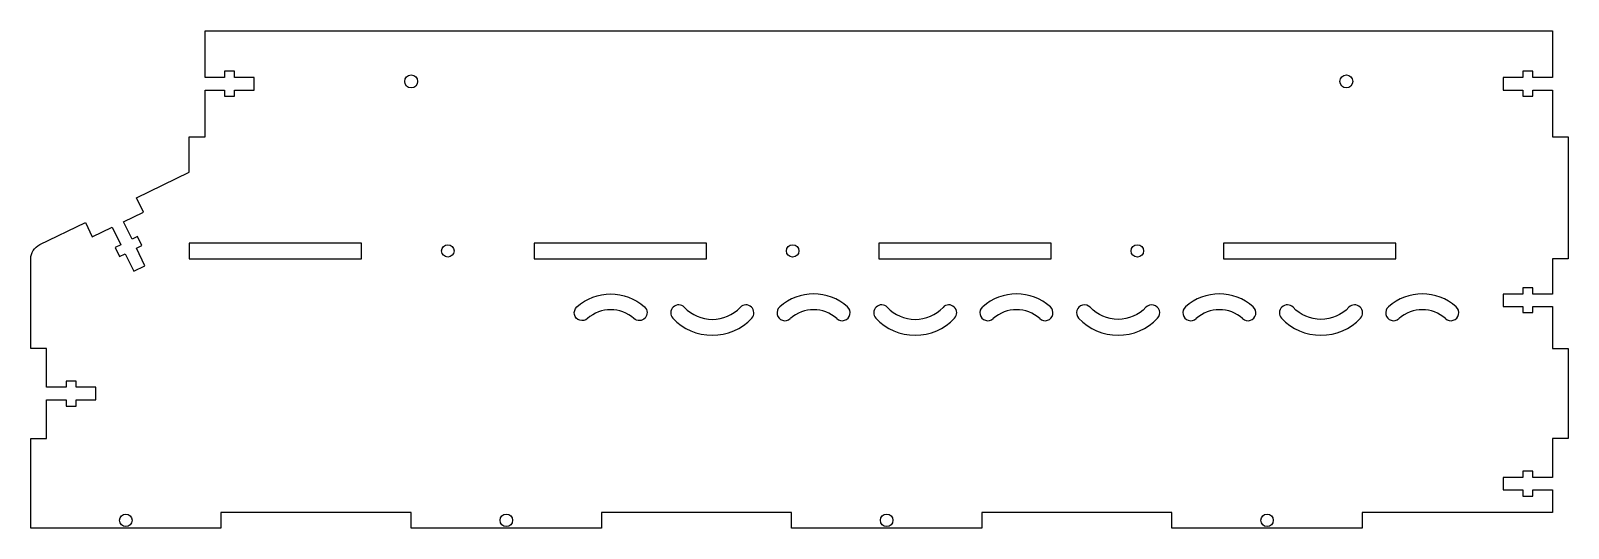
# Model space of a CAD drawing. Header units: inches. Extents: x -1.4 to 10.7, y -3.2 to 0.7.
import ezdxf

# ---------------------------------------------------------------- set-up
doc = ezdxf.new("R2010")
doc.units = ezdxf.units.IN
doc.layers.get('0').update_dxf_attribs({"linetype": 'CONTINUOUS'})

msp = doc.modelspace()

# ---------------------------------------------------------------- linework, layer by layer
for points in [[(0, 0.207), (0.154, 0.207), (0.154, 0.158), (0.233, 0.158), (0.233, 0.207), (0.387, 0.207), (0.387, 0.305), (0.233, 0.305), (0.233, 0.355), (0.154, 0.355), (0.154, 0.305), (0, 0.305), (0, 0.675), (10.625, 0.675), (10.625, 0.305), (10.471, 0.305), (10.471, 0.355), (10.392, 0.355), (10.392, 0.305), (10.238, 0.305), (10.238, 0.207), (10.392, 0.207), (10.392, 0.158), (10.471, 0.158), (10.471, 0.207), (10.625, 0.207), (10.625, -0.163), (10.75, -0.163), (10.75, -1.125), (10.625, -1.125), (10.625, -1.402), (10.471, -1.402), (10.471, -1.352), (10.392, -1.352), (10.392, -1.402), (10.238, -1.402), (10.238, -1.5), (10.392, -1.5), (10.392, -1.549), (10.471, -1.549), (10.471, -1.5), (10.625, -1.5), (10.625, -1.833), (10.75, -1.833), (10.75, -2.542), (10.625, -2.542), (10.625, -2.849), (10.471, -2.849), (10.471, -2.8), (10.392, -2.8), (10.392, -2.849), (10.238, -2.849), (10.238, -2.947), (10.392, -2.947), (10.392, -2.997), (10.471, -2.997), (10.471, -2.947), (10.625, -2.947), (10.625, -3.125), (9.125, -3.125), (9.125, -3.25), (7.625, -3.25), (7.625, -3.125), (6.125, -3.125), (6.125, -3.25), (4.625, -3.25), (4.625, -3.125), (3.125, -3.125), (3.125, -3.25), (1.625, -3.25), (1.625, -3.125), (0.125, -3.125), (0.125, -3.25), (-1.375, -3.25), (-1.375, -2.542), (-1.25, -2.542), (-1.25, -2.237), (-1.096, -2.237), (-1.096, -2.286), (-1.017, -2.286), (-1.017, -2.237), (-0.863, -2.237), (-0.863, -2.138), (-1.017, -2.138), (-1.017, -2.089), (-1.096, -2.089), (-1.096, -2.138), (-1.25, -2.138), (-1.25, -1.833), (-1.375, -1.833), (-1.375, -1.125, -0.28766), (-1.304, -1.012), (-0.944, -0.838), (-0.89, -0.951), (-0.732, -0.874), (-0.665, -1.013), (-0.709, -1.035), (-0.675, -1.105), (-0.63, -1.084), (-0.563, -1.223), (-0.475, -1.18), (-0.542, -1.041), (-0.498, -1.02), (-0.532, -0.949), (-0.576, -0.97), (-0.643, -0.832), (-0.485, -0.755), (-0.54, -0.643), (-0.125, -0.442), (-0.125, -0.163), (0, -0.163)], [(3.015, -1.596, -1), (2.932, -1.504, -0.383844), (3.465, -1.504, -1), (3.382, -1.596, 0.383844)], [(7.42, -1.507, -0.431668), (6.98, -1.507, 1), (6.889, -1.593, 0.431668), (7.511, -1.593, 1)], [(9.02, -1.507, -0.431668), (8.58, -1.507, 1), (8.489, -1.593, 0.431668), (9.111, -1.593, 1)]]:
    msp.add_lwpolyline(points, format="xyb", close=True)
for points in [[(-0.125, -1), (-0.125, -1.125), (1.234, -1.125), (1.234, -1)], [(2.594, -1.125), (3.953, -1.125), (3.953, -1), (2.594, -1)], [(5.312, -1.125), (6.672, -1.125), (6.672, -1), (5.312, -1)], [(8.031, -1.125), (9.391, -1.125), (9.391, -1), (8.031, -1)]]:
    msp.add_lwpolyline(points, close=True)
for centre, radius in [((1.625, 0.275), 0.0512), ((9, 0.275), 0.0512), ((1.914, -1.062), 0.0492), ((4.633, -1.062), 0.0492), ((7.352, -1.062), 0.0492), ((-0.625, -3.187), 0.0492), ((2.375, -3.187), 0.0492), ((5.375, -3.187), 0.0492), ((8.375, -3.187), 0.0492)]:
    msp.add_circle(centre, radius)
for centre, radius, start, end in [((4.799, -1.8), 0.399, 48.0021, 131.9979), ((6.399, -1.8), 0.399, 48.0021, 131.9979), ((7.999, -1.8), 0.399, 48.0021, 131.9979), ((9.599, -1.8), 0.399, 48.0021, 131.9979), ((3.735, -1.55), 0.0625, 43.3034, 223.3034), ((4, -1.3), 0.302, 223.3034, 316.6966), ((4.265, -1.55), 0.0625, -43.3034, 136.6966), ((4.573, -1.55), 0.0625, 131.9979, 311.998), ((4.799, -1.8), 0.274, 48.0021, 131.9979), ((5.024, -1.55), 0.0625, -131.9979, 48.0021), ((5.335, -1.55), 0.0625, 43.3034, 223.3034), ((5.6, -1.3), 0.302, 223.3034, 316.6966), ((5.865, -1.55), 0.0625, -43.3034, 136.6966), ((6.173, -1.55), 0.0625, 131.9979, 311.998), ((6.399, -1.8), 0.274, 48.0021, 131.9979), ((6.624, -1.55), 0.0625, -131.9979, 48.0021), ((7.773, -1.55), 0.0625, 131.9979, 311.9979), ((7.999, -1.8), 0.274, 48.0021, 131.9979), ((8.224, -1.55), 0.0625, -131.9979, 48.0021), ((9.373, -1.55), 0.0625, 131.9979, 311.9979), ((9.599, -1.8), 0.274, 48.0021, 131.9979), ((9.824, -1.55), 0.0625, -131.9979, 48.0021), ((4, -1.3), 0.427, 223.3034, 316.6966), ((5.6, -1.3), 0.427, 223.3034, 316.6966)]:
    msp.add_arc(centre, radius, start, end)

doc.saveas('drawing.dxf')
